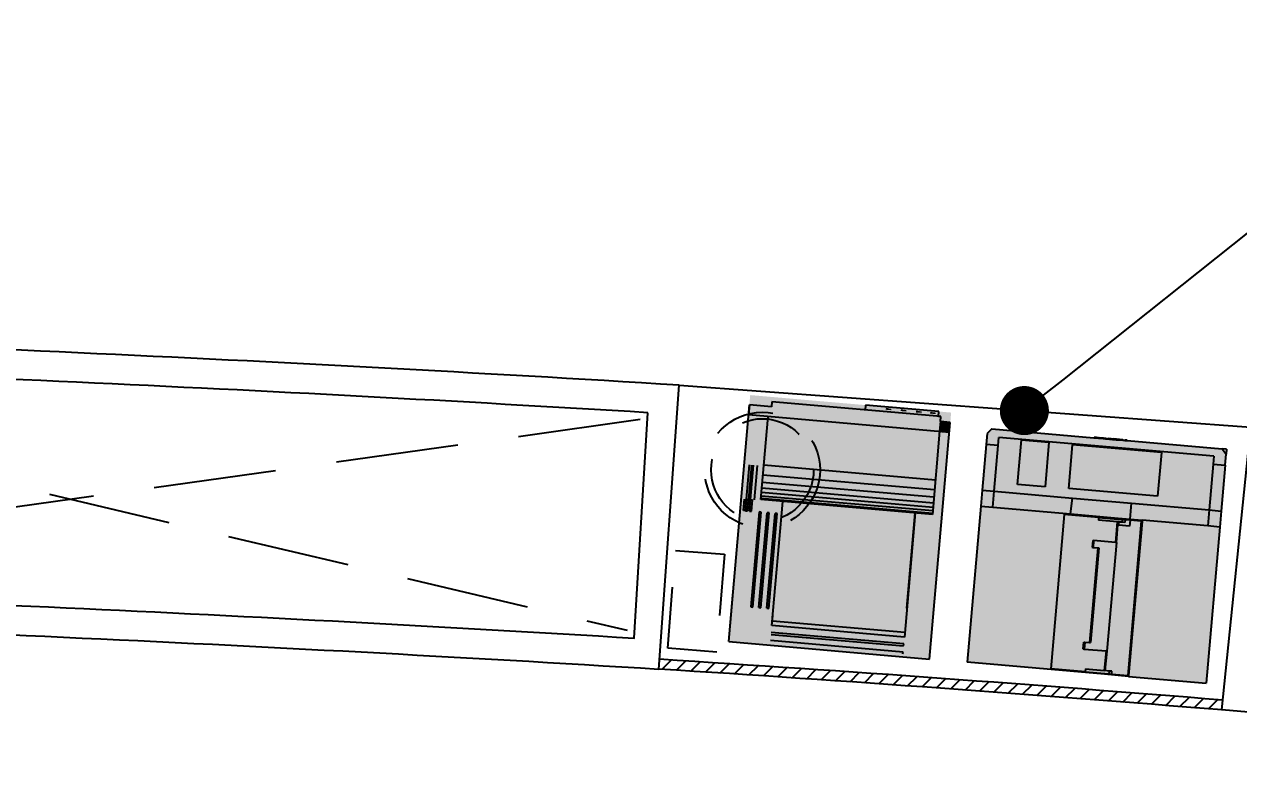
# Model space of a CAD drawing. Extents: x -1.7 to 87, y -33.6 to 19.
# Drawn here: x 18.7 to 21.175, y 6.374 to 7.875 of the extents above; entities that cross this region are included whole.
import ezdxf
from ezdxf import colors
from ezdxf.entities.mleader import LeaderData, LeaderLine
from ezdxf.math import Vec2, Vec3

# ---------------------------------------------------------------- set-up
doc = ezdxf.new("R2010")
doc.units = 0
doc.linetypes.add('HIDDEN', pattern=[0.375, 0.25, -0.125])
for name, color, linetype in [('AR-ARMÁRIOS', 2, 'Continuous'), ('AR-EQP', 1, 'Continuous'), ('AR-HTC', 254, 'Continuous'), ('AR-HTC-MOB', 253, 'Continuous'), ('AR-MOB', 2, 'Continuous'), ('AR-PRJ', 1, 'HIDDEN'), ('AR-SMB', 1, 'Continuous')]:
    doc.layers.add(name, color=color, linetype=linetype)

# ---------------------------------------------------------------- blocks, each defined once
blk = doc.blocks.new('IMPRESSORA tp')
at = {"layer": 'AR-HTC-MOB'}
h = blk.add_hatch(color=254, dxfattribs=at)
h.dxf.hatch_style = 1
h.paths.add_polyline_path([(32.7906, -85.2928), (32.7805, -85.2837), (32.3124, -85.2837), (32.3124, -85.7727), (32.7906, -85.7727)])
at = {"layer": 'AR-EQP'}
for p, q in [((32.3124, -85.5649), (32.3124, -85.2837)), ((32.6317, -85.2837), (32.3124, -85.2837)), ((32.6644, -85.2837), (32.6317, -85.2837)), ((32.6317, -85.2837), (32.6317, -85.3081)), ((32.7579, -85.2837), (32.6644, -85.2837)), ((32.6644, -85.2837), (32.6644, -85.3081)), ((32.7579, -85.3081), (32.7579, -85.2837)), ((32.7805, -85.2837), (32.7579, -85.2837)), ((32.7906, -85.2928), (32.7805, -85.2837)), ((32.7906, -85.2928), (32.7906, -85.5008)), ((32.6317, -85.3081), (32.6644, -85.3081)), ((32.6317, -85.3081), (32.6317, -85.4671)), ((32.6644, -85.3081), (32.6644, -85.4687)), ((32.6644, -85.3081), (32.7579, -85.3081)), ((32.7579, -85.3081), (32.7743, -85.3081)), ((32.7743, -85.7482), (32.7743, -85.3081)), ((32.6821, -85.3547), (32.7734, -85.3547)), ((32.6821, -85.4108), (32.6821, -85.3547)), ((32.7734, -85.3547), (32.7734, -85.4108)), ((32.7734, -85.4108), (32.6821, -85.4108)), ((32.3141, -85.5249), (32.3141, -85.4548)), ((32.6294, -85.4548), (32.3141, -85.4548)), ((32.6294, -85.5249), (32.6294, -85.4548)), ((32.6317, -85.4671), (32.6644, -85.4687)), ((32.6317, -85.4671), (32.6317, -85.5649)), ((32.6644, -85.4687), (32.6644, -85.5893)), ((32.6833, -85.459), (32.7724, -85.459)), ((32.6833, -85.6408), (32.6833, -85.459)), ((32.7724, -85.6408), (32.7724, -85.459)), ((32.7906, -85.5008), (32.7914, -85.5008)), ((32.7906, -85.5008), (32.7906, -85.502)), ((32.7906, -85.502), (32.7914, -85.502)), ((32.7906, -85.502), (32.7906, -85.5054)), ((32.7914, -85.5008), (32.7914, -85.502)), ((32.7914, -85.5054), (32.7914, -85.502)), ((32.3198, -85.5249), (32.3141, -85.5249)), ((32.3141, -85.5249), (32.3141, -85.5649)), ((32.3198, -85.5249), (32.3198, -85.5636)), ((32.36, -85.517), (32.36, -85.5188)), ((32.36, -85.517), (32.3741, -85.517)), ((32.3741, -85.5188), (32.36, -85.5188)), ((32.36, -85.5188), (32.36, -85.5636)), ((32.3741, -85.517), (32.3741, -85.5188)), ((32.3741, -85.5188), (32.3741, -85.5287)), ((32.582, -85.517), (32.568, -85.517)), ((32.568, -85.517), (32.568, -85.5188)), ((32.582, -85.5188), (32.568, -85.5188)), ((32.568, -85.5188), (32.568, -85.5287)), ((32.582, -85.517), (32.582, -85.5188)), ((32.582, -85.5636), (32.582, -85.5188)), ((32.6294, -85.5249), (32.624, -85.5249)), ((32.624, -85.5636), (32.624, -85.5249)), ((32.6294, -85.5249), (32.6294, -85.5649)), ((32.7906, -85.5054), (32.7914, -85.5054)), ((32.7906, -85.5054), (32.7906, -85.5068)), ((32.7906, -85.5068), (32.7914, -85.5068)), ((32.7906, -85.5068), (32.7906, -85.5107)), ((32.7906, -85.5107), (32.7914, -85.5107)), ((32.7906, -85.5107), (32.7906, -85.5108)), ((32.7906, -85.5108), (32.7914, -85.5108)), ((32.7906, -85.5108), (32.7906, -85.5128)), ((32.7906, -85.5128), (32.7914, -85.5128)), ((32.7906, -85.5128), (32.7906, -85.5129)), ((32.7906, -85.5129), (32.7914, -85.5129)), ((32.7906, -85.5129), (32.7906, -85.5199)), ((32.7906, -85.5199), (32.7914, -85.5199)), ((32.7906, -85.5199), (32.7906, -85.5208)), ((32.7906, -85.5208), (32.7914, -85.5208)), ((32.7906, -85.5208), (32.7906, -85.5247)), ((32.7906, -85.5247), (32.7914, -85.5247)), ((32.7906, -85.5247), (32.7906, -85.5249)), ((32.7906, -85.5249), (32.7914, -85.5249)), ((32.7906, -85.5249), (32.7906, -85.5255)), ((32.7914, -85.5255), (32.7906, -85.5255)), ((32.7906, -85.5255), (32.7906, -85.5271)), ((32.7906, -85.5271), (32.7914, -85.5271)), ((32.7906, -85.5271), (32.7906, -85.5293)), ((32.7914, -85.5068), (32.7914, -85.5054)), ((32.7914, -85.5107), (32.7914, -85.5068)), ((32.7914, -85.5108), (32.7914, -85.5128)), ((32.7914, -85.5128), (32.7914, -85.5129)), ((32.7914, -85.5199), (32.7914, -85.5129)), ((32.7914, -85.5199), (32.7914, -85.5208)), ((32.7914, -85.5247), (32.7914, -85.5208)), ((32.7914, -85.5249), (32.7914, -85.5247)), ((32.7914, -85.5255), (32.7914, -85.5249)), ((32.7914, -85.5255), (32.7914, -85.5271)), ((32.7914, -85.5271), (32.7914, -85.5293)), ((32.3741, -85.5287), (32.3741, -85.5305)), ((32.568, -85.5287), (32.3741, -85.5287)), ((32.568, -85.5305), (32.3741, -85.5305)), ((32.568, -85.5287), (32.568, -85.5305)), ((32.7906, -85.5293), (32.7914, -85.5293)), ((32.7906, -85.5293), (32.7906, -85.5304)), ((32.7906, -85.5304), (32.7914, -85.5304)), ((32.7906, -85.5304), (32.7906, -85.533)), ((32.7906, -85.533), (32.7914, -85.533)), ((32.7906, -85.533), (32.7906, -85.5363)), ((32.7906, -85.5363), (32.7914, -85.5363)), ((32.7906, -85.5363), (32.7906, -85.5396)), ((32.7906, -85.5396), (32.7914, -85.5396)), ((32.7906, -85.5396), (32.7906, -85.5422)), ((32.7906, -85.5422), (32.7914, -85.5422)), ((32.7906, -85.5422), (32.7906, -85.5426)), ((32.7906, -85.5426), (32.7914, -85.5426)), ((32.7906, -85.5426), (32.7906, -85.5428)), ((32.7906, -85.5428), (32.7914, -85.5428)), ((32.7906, -85.5428), (32.7906, -85.546)), ((32.7906, -85.546), (32.7914, -85.546)), ((32.7906, -85.546), (32.7906, -85.5471)), ((32.7906, -85.5471), (32.7914, -85.5471)), ((32.7906, -85.5471), (32.7906, -85.5479)), ((32.7906, -85.5479), (32.7914, -85.5479)), ((32.7906, -85.5479), (32.7906, -85.5521)), ((32.7906, -85.5521), (32.7914, -85.5521)), ((32.7906, -85.5521), (32.7906, -85.5523)), ((32.7914, -85.533), (32.7914, -85.5304)), ((32.7914, -85.5363), (32.7914, -85.533)), ((32.7914, -85.5363), (32.7914, -85.5396)), ((32.7914, -85.5422), (32.7914, -85.5396)), ((32.7914, -85.5428), (32.7914, -85.5426)), ((32.7914, -85.546), (32.7914, -85.5428)), ((32.7914, -85.5471), (32.7914, -85.546)), ((32.7914, -85.5479), (32.7914, -85.5471)), ((32.7914, -85.5521), (32.7914, -85.5479)), ((32.7914, -85.5523), (32.7914, -85.5521)), ((32.3141, -85.5649), (32.3124, -85.5649)), ((32.3124, -85.6138), (32.3124, -85.5649)), ((32.3141, -85.5649), (32.3141, -85.5732)), ((32.3141, -85.5732), (32.3141, -85.5791)), ((32.3198, -85.5732), (32.3141, -85.5732)), ((32.36, -85.5636), (32.3198, -85.5636)), ((32.3198, -85.5649), (32.3198, -85.5636)), ((32.36, -85.5649), (32.3198, -85.5649)), ((32.3198, -85.5732), (32.3198, -85.5649)), ((32.3198, -85.5791), (32.3198, -85.5732)), ((32.36, -85.5636), (32.36, -85.5649)), ((32.36, -85.5649), (32.36, -85.5655)), ((32.582, -85.5655), (32.36, -85.5655)), ((32.624, -85.5636), (32.582, -85.5636)), ((32.582, -85.5636), (32.582, -85.5649)), ((32.582, -85.5649), (32.582, -85.5655)), ((32.6177, -85.5649), (32.582, -85.5649)), ((32.6177, -85.567), (32.6177, -85.5649)), ((32.624, -85.5649), (32.6177, -85.5649)), ((32.6177, -85.567), (32.624, -85.567)), ((32.6177, -85.5893), (32.6177, -85.567)), ((32.624, -85.5649), (32.624, -85.5636)), ((32.624, -85.567), (32.624, -85.5649)), ((32.624, -85.5732), (32.624, -85.567)), ((32.624, -85.5791), (32.624, -85.5732)), ((32.6294, -85.5732), (32.624, -85.5732)), ((32.6317, -85.5649), (32.6294, -85.5649)), ((32.6294, -85.5649), (32.6294, -85.5732)), ((32.6294, -85.5732), (32.6294, -85.5791)), ((32.6317, -85.5649), (32.6317, -85.5893)), ((32.7906, -85.5523), (32.7914, -85.5523)), ((32.7906, -85.5523), (32.7906, -85.5527)), ((32.7906, -85.5527), (32.7914, -85.5527)), ((32.7906, -85.5527), (32.7906, -85.553)), ((32.7906, -85.553), (32.7914, -85.553)), ((32.7906, -85.553), (32.7906, -85.5534)), ((32.7906, -85.5534), (32.7914, -85.5534)), ((32.7906, -85.5534), (32.7906, -85.5535)), ((32.7906, -85.5535), (32.7914, -85.5535)), ((32.7906, -85.5535), (32.7906, -85.5605)), ((32.7906, -85.5605), (32.7914, -85.5605)), ((32.7906, -85.5605), (32.7906, -85.5611)), ((32.7906, -85.5611), (32.7914, -85.5611)), ((32.7906, -85.5611), (32.7906, -85.5613)), ((32.7906, -85.5613), (32.7914, -85.5613)), ((32.7906, -85.5613), (32.7906, -85.5648)), ((32.7906, -85.5648), (32.7914, -85.5648)), ((32.7906, -85.5648), (32.7906, -85.569)), ((32.7906, -85.569), (32.7914, -85.569)), ((32.7906, -85.569), (32.7906, -85.7638)), ((32.7914, -85.553), (32.7914, -85.5527)), ((32.7914, -85.5534), (32.7914, -85.553)), ((32.7914, -85.5535), (32.7914, -85.5534)), ((32.7914, -85.5605), (32.7914, -85.5535)), ((32.7914, -85.5613), (32.7914, -85.5611)), ((32.7914, -85.5613), (32.7914, -85.5648)), ((32.7914, -85.569), (32.7914, -85.5648)), ((32.3141, -85.5791), (32.3198, -85.5791)), ((32.3141, -85.5791), (32.3141, -85.6119)), ((32.6294, -85.5893), (32.6177, -85.5893)), ((32.6294, -85.5791), (32.624, -85.5791)), ((32.6294, -85.5893), (32.6294, -85.5791)), ((32.6294, -85.6119), (32.6294, -85.5893)), ((32.6317, -85.5893), (32.6644, -85.5893)), ((32.6317, -85.5893), (32.6317, -85.6138)), ((32.6644, -85.5893), (32.6644, -85.7482)), ((32.3141, -85.6138), (32.3124, -85.6138)), ((32.3124, -85.6138), (32.3124, -85.7727)), ((32.6294, -85.6119), (32.3141, -85.6119)), ((32.3141, -85.6138), (32.3141, -85.6119)), ((32.6294, -85.6138), (32.3141, -85.6138)), ((32.6294, -85.6138), (32.6294, -85.6119)), ((32.6317, -85.6138), (32.6294, -85.6138)), ((32.6317, -85.7482), (32.6317, -85.6138)), ((32.7724, -85.6408), (32.6833, -85.6408)), ((32.6644, -85.7482), (32.6317, -85.7482)), ((32.6317, -85.7727), (32.6317, -85.7482)), ((32.7579, -85.7482), (32.6644, -85.7482)), ((32.6644, -85.7482), (32.6644, -85.7727)), ((32.7579, -85.7482), (32.7579, -85.7727)), ((32.7743, -85.7482), (32.7579, -85.7482)), ((32.6317, -85.7727), (32.3124, -85.7727)), ((32.6644, -85.7727), (32.6317, -85.7727)), ((32.7579, -85.7727), (32.6644, -85.7727)), ((32.7579, -85.7727), (32.7808, -85.7727)), ((32.7906, -85.7638), (32.7808, -85.7727)), ((32.7906, -85.7727), (32.7808, -85.7727)), ((32.7906, -85.7727), (32.7906, -85.7638))]:
    blk.add_line(p, q, dxfattribs=at)
blk = doc.blocks.new('ESTABILIZADOR')
at = {"color": 252, "linetype": 'HIDDEN', "ltscale": 0.5}
blk.add_lwpolyline([(22.1873, -57.71), (22.2873, -57.71), (22.2873, -57.91), (22.1873, -57.91), (22.1873, -57.71)], dxfattribs=at)
blk = doc.blocks.new('IMPRESSORA TP2')
at = {"layer": 'AR-HTC-MOB'}
h = blk.add_hatch(color=254, dxfattribs=at)
h.dxf.hatch_style = 1
h.paths.add_polyline_path([(22.0025, -57.0786), (21.5915, -57.0786), (21.5915, -57.5826), (22.0025, -57.5826)])
at = {"color": 1}
for p, q in [((21.9825, -57.0886), (21.6365, -57.0886)), ((21.6365, -57.0886), (21.6365, -57.0986)), ((21.9825, -57.0886), (21.6365, -57.0886)), ((21.6365, -57.0886), (21.6365, -57.0986)), ((21.9775, -57.0786), (21.8275, -57.0786)), ((21.8275, -57.0786), (21.8275, -57.0886)), ((21.9775, -57.0786), (21.8275, -57.0786)), ((21.8275, -57.0786), (21.8275, -57.0886)), ((21.871, -57.0813), (21.8709, -57.0844)), ((21.871, -57.0813), (21.8709, -57.0844)), ((21.9016, -57.0813), (21.9015, -57.0844)), ((21.9016, -57.0813), (21.9015, -57.0844)), ((21.9329, -57.0813), (21.9328, -57.0844)), ((21.9329, -57.0813), (21.9328, -57.0844)), ((21.9618, -57.0813), (21.9618, -57.0844)), ((21.9618, -57.0813), (21.9618, -57.0844)), ((21.9775, -57.0886), (21.9775, -57.0786)), ((21.9775, -57.0886), (21.9775, -57.0786)), ((21.9825, -57.0886), (21.9775, -57.0886)), ((21.9825, -57.0886), (21.9775, -57.0886)), ((21.9825, -57.0986), (21.9825, -57.0886)), ((21.9825, -57.0986), (21.9825, -57.0886)), ((21.5915, -57.5826), (21.5915, -57.0986)), ((21.6365, -57.0986), (21.5915, -57.0986)), ((21.5915, -57.0986), (21.5915, -57.1186)), ((21.5915, -57.5826), (21.5915, -57.0986)), ((21.6365, -57.0986), (21.5915, -57.0986)), ((21.5915, -57.0986), (21.5915, -57.1186)), ((22.0025, -57.0986), (21.9825, -57.0986)), ((21.9825, -57.0986), (21.9825, -57.0986)), ((21.9825, -57.0986), (21.9825, -57.1186)), ((22.0025, -57.0986), (21.9825, -57.0986)), ((21.9825, -57.0986), (21.9825, -57.0986)), ((21.9825, -57.0986), (21.9825, -57.1186)), ((22.0025, -57.5826), (22.0025, -57.0986)), ((22.0025, -57.5826), (22.0025, -57.0986)), ((21.5915, -57.1186), (22.0025, -57.1186)), ((21.5915, -57.1186), (22.0025, -57.1186)), ((21.6315, -57.2886), (21.6315, -57.1186)), ((21.6315, -57.2886), (21.6315, -57.1186)), ((21.9825, -57.1186), (21.9825, -57.2886)), ((22.0025, -57.1186), (21.9825, -57.1186)), ((21.9825, -57.1186), (21.9825, -57.2886)), ((22.0025, -57.1186), (21.9825, -57.1186)), ((21.6025, -57.2906), (21.6025, -57.2206)), ((21.6025, -57.2906), (21.6025, -57.2206)), ((21.6065, -57.2206), (21.6065, -57.2906)), ((21.6065, -57.2206), (21.6065, -57.2906)), ((21.6105, -57.2906), (21.6105, -57.2206)), ((21.6105, -57.2906), (21.6105, -57.2206)), ((21.6185, -57.2906), (21.6185, -57.2206)), ((21.6185, -57.2906), (21.6185, -57.2206)), ((21.9825, -57.2186), (21.6315, -57.2186)), ((21.9825, -57.2186), (21.6315, -57.2186)), ((21.9825, -57.2386), (21.6315, -57.2386)), ((21.9825, -57.2386), (21.6315, -57.2386)), ((21.9825, -57.2536), (21.6315, -57.2536)), ((21.9825, -57.2536), (21.6315, -57.2536)), ((21.9825, -57.2656), (21.6315, -57.2656)), ((21.9825, -57.2656), (21.6315, -57.2656)), ((21.9825, -57.2746), (21.6315, -57.2746)), ((21.9825, -57.2746), (21.6315, -57.2746)), ((21.9825, -57.2816), (21.6315, -57.2816)), ((21.9825, -57.2816), (21.6315, -57.2816)), ((21.9825, -57.2866), (21.6315, -57.2866)), ((21.9825, -57.2866), (21.6315, -57.2866)), ((21.9825, -57.2886), (21.6315, -57.2886)), ((21.6315, -57.2886), (21.6315, -57.2886)), ((21.9825, -57.2886), (21.6315, -57.2886)), ((21.6315, -57.2886), (21.6315, -57.2886)), ((21.6765, -57.5426), (21.6765, -57.2886)), ((21.6765, -57.5426), (21.6765, -57.2886)), ((21.9475, -57.4837), (21.9475, -57.2886)), ((21.9475, -57.2886), (21.9475, -57.5426)), ((21.9475, -57.4837), (21.9475, -57.2886)), ((21.9475, -57.2886), (21.9475, -57.5426)), ((21.5985, -57.3143), (21.5985, -57.2906)), ((21.5985, -57.3143), (21.5985, -57.2906)), ((21.6025, -57.3143), (21.5985, -57.3143)), ((21.6025, -57.3143), (21.5985, -57.3143)), ((21.6025, -57.2906), (21.6065, -57.2906)), ((21.6025, -57.3143), (21.6025, -57.2906)), ((21.6025, -57.2906), (21.6065, -57.2906)), ((21.6025, -57.3143), (21.6025, -57.2906)), ((21.6025, -57.3143), (21.6065, -57.3143)), ((21.6025, -57.3143), (21.6065, -57.3143)), ((21.6065, -57.3143), (21.6065, -57.2906)), ((21.6065, -57.3143), (21.6065, -57.2906)), ((21.6105, -57.2906), (21.6145, -57.2906)), ((21.6105, -57.3143), (21.6105, -57.2906)), ((21.6105, -57.2906), (21.6145, -57.2906)), ((21.6105, -57.3143), (21.6105, -57.2906)), ((21.6105, -57.3143), (21.6145, -57.3143)), ((21.6105, -57.3143), (21.6145, -57.3143)), ((21.6145, -57.3143), (21.6145, -57.2906)), ((21.6145, -57.3143), (21.6145, -57.2906)), ((21.6344, -57.3143), (21.6304, -57.3143)), ((21.6304, -57.3143), (21.6304, -57.5083)), ((21.6344, -57.3143), (21.6304, -57.3143)), ((21.6304, -57.3143), (21.6304, -57.5083)), ((21.6344, -57.5083), (21.6344, -57.3143)), ((21.6344, -57.5083), (21.6344, -57.3143)), ((21.6509, -57.3143), (21.6469, -57.3143)), ((21.6469, -57.5083), (21.6469, -57.3143)), ((21.6509, -57.3143), (21.6469, -57.3143)), ((21.6469, -57.5083), (21.6469, -57.3143)), ((21.6509, -57.5083), (21.6509, -57.3143)), ((21.6509, -57.5083), (21.6509, -57.3143)), ((21.6669, -57.3143), (21.6629, -57.3143)), ((21.6629, -57.5083), (21.6629, -57.3143)), ((21.6669, -57.3143), (21.6629, -57.3143)), ((21.6629, -57.5083), (21.6629, -57.3143)), ((21.6669, -57.5083), (21.6669, -57.3143)), ((21.6669, -57.5083), (21.6669, -57.3143)), ((21.5915, -57.5826), (21.5915, -57.4876)), ((21.5915, -57.5826), (21.5915, -57.4876)), ((21.6304, -57.5083), (21.6344, -57.5083)), ((21.6304, -57.5083), (21.6344, -57.5083)), ((21.6469, -57.5083), (21.6509, -57.5083)), ((21.6469, -57.5083), (21.6509, -57.5083)), ((21.6629, -57.5083), (21.6669, -57.5083)), ((21.6629, -57.5083), (21.6669, -57.5083)), ((21.6765, -57.5426), (21.6765, -57.5226)), ((21.6765, -57.5426), (21.6765, -57.5226)), ((21.6765, -57.5326), (21.9475, -57.5326)), ((21.6765, -57.5326), (21.9475, -57.5326)), ((21.9473, -57.5566), (21.6763, -57.5566)), ((21.9473, -57.5566), (21.6763, -57.5566)), ((21.6763, -57.5606), (21.9473, -57.5606)), ((21.6763, -57.5606), (21.9473, -57.5606)), ((21.9475, -57.5426), (21.6765, -57.5426)), ((21.9475, -57.5426), (21.6765, -57.5426)), ((21.9473, -57.5606), (21.9473, -57.5566)), ((21.9473, -57.5606), (21.9473, -57.5566)), ((21.5915, -57.5826), (22.0025, -57.5826)), ((21.9473, -57.5731), (21.6763, -57.5731)), ((21.9473, -57.5731), (21.6763, -57.5731)), ((21.9473, -57.5771), (21.9473, -57.5731)), ((21.9473, -57.5771), (21.9473, -57.5731))]:
    blk.add_line(p, q, dxfattribs=at)
for points in [[(21.8806, -57.0844), (21.8806, -57.0813), (21.8709, -57.0844), (21.871, -57.0813)], [(21.8806, -57.0844), (21.8806, -57.0813), (21.8709, -57.0844), (21.871, -57.0813)], [(21.9112, -57.0844), (21.9112, -57.0813), (21.9015, -57.0844), (21.9016, -57.0813)], [(21.9112, -57.0844), (21.9112, -57.0813), (21.9015, -57.0844), (21.9016, -57.0813)], [(21.9425, -57.0844), (21.9425, -57.0813), (21.9328, -57.0844), (21.9329, -57.0813)], [(21.9425, -57.0844), (21.9425, -57.0813), (21.9328, -57.0844), (21.9329, -57.0813)], [(21.9714, -57.0844), (21.9714, -57.0813), (21.9618, -57.0844), (21.9618, -57.0813)], [(21.9714, -57.0844), (21.9714, -57.0813), (21.9618, -57.0844), (21.9618, -57.0813)], [(22.0025, -57.1186), (22.0025, -57.0986), (21.9825, -57.1186), (21.9825, -57.0986)], [(22.0025, -57.1186), (22.0025, -57.0986), (21.9825, -57.1186), (21.9825, -57.0986)], [(21.6025, -57.2206), (21.6025, -57.2906), (21.5985, -57.2206), (21.5985, -57.2906)], [(21.6025, -57.2206), (21.6025, -57.2906), (21.5985, -57.2206), (21.5985, -57.2906)], [(21.6105, -57.2206), (21.6105, -57.2906), (21.6065, -57.2206), (21.6065, -57.2906)], [(21.6105, -57.2206), (21.6105, -57.2906), (21.6065, -57.2206), (21.6065, -57.2906)], [(21.6185, -57.2206), (21.6185, -57.2906), (21.6145, -57.2206), (21.6145, -57.2906)], [(21.6185, -57.2206), (21.6185, -57.2906), (21.6145, -57.2206), (21.6145, -57.2906)], [(21.6763, -57.5566), (21.9473, -57.5566), (21.6763, -57.5606), (21.9473, -57.5606)], [(21.6763, -57.5566), (21.9473, -57.5566), (21.6763, -57.5606), (21.9473, -57.5606)], [(21.6763, -57.5731), (21.9473, -57.5731), (21.6763, -57.5771), (21.9473, -57.5771)], [(21.6763, -57.5731), (21.9473, -57.5731), (21.6763, -57.5771), (21.9473, -57.5771)]]:
    blk.add_solid(points, dxfattribs=at)
blk = doc.blocks.new('LIXEIRA')
at = {"color": 252, "linetype": 'HIDDEN', "ltscale": 0.5}
for radius in [0.1175, 0.1044]:
    blk.add_circle((33.3481, -85.6365), radius, dxfattribs=at)
blk = doc.blocks.new('_Dot')
at = {"color": 0, "linetype": 'ByBlock', "lineweight": -2}
blk.add_line((-0.5, 0), (-1, 0), dxfattribs=at)
at = {"color": 0, "linetype": 'ByBlock', "const_width": 0.5}
blk.add_lwpolyline([(-0.25, 0, 1), (0.25, 0, 1)], format="xyb", close=True, dxfattribs=at)

msp = doc.modelspace()

# ---------------------------------------------------------------- hatches: boundary and pattern name
at = {"layer": 'AR-HTC'}
h = msp.add_hatch(dxfattribs=at)
h.set_pattern_fill('ANSI31', color=1, scale=0.007)
h.set_pattern_definition([(45, (0, 66.238533), (-0.015715448, 0.015715448), [])])
h.paths.add_polyline_path([(19.9946, 6.5809), (19.9932, 6.561, -0.000165), (20.0336, 6.5584), (20.0336, 6.5585), (20.0336, 6.5585), (20.0336, 6.5584, -0.004519), (21.1401, 6.4777), (21.1421, 6.4976, 0.004685)])

# ---------------------------------------------------------------- linework, layer by layer
at = {"layer": 'AR-ARMÁRIOS', "color": 1}
msp.add_line((20.0343, 7.1393), (21.1992, 7.0538), dxfattribs=at)
at = {"layer": 'AR-ARMÁRIOS'}
msp.add_lwpolyline([(20.0343, 7.1395, 0.007669), (17.5833, 7.2524), (17.5655, 6.6726, -0.007647), (19.9932, 6.561)], format="xyb", close=True, dxfattribs=at)
at = {"layer": 'AR-ARMÁRIOS', "color": 1}
msp.add_lwpolyline([(19.9707, 7.0833, 0.007293), (17.6414, 7.1905), (17.6273, 6.7308, -0.007291), (19.9425, 6.6241)], format="xyb", close=True, dxfattribs=at)
at = {"layer": 'AR-ARMÁRIOS'}
msp.add_lwpolyline([(21.1992, 7.0538), (22.3803, 6.9517), (22.3266, 6.3743), (21.1401, 6.4777), (21.1992, 7.0538)], dxfattribs=at)
for radius in [61.3734, 61.3934]:
    msp.add_arc((16.1257, -54.6905), radius, 85.31354, 86.387067, dxfattribs=at)
at = {"layer": 'AR-PRJ', "color": 1}
for p, q in [((17.656, 7.1751), (19.9284, 6.64)), ((19.9548, 7.0692), (17.6428, 6.7453))]:
    msp.add_line(p, q, dxfattribs=at)

# ---------------------------------------------------------------- block references
at = {"layer": 'AR-EQP', "color": 10, "rotation": 355.0207982423278}
msp.add_blockref('IMPRESSORA TP2', (3.6232, 65.8565), dxfattribs=at)
at = {"layer": 'AR-EQP', "rotation": 85.02079824232189}
msp.add_blockref('IMPRESSORA tp', (-67.1451, -18.2135), dxfattribs=at)
at = {"layer": 'AR-EQP', "color": 6, "rotation": 355.4817659883681}
msp.add_blockref('ESTABILIZADOR', (2.4547, 66.0813), dxfattribs=at)
at = {"layer": 'AR-MOB', "rotation": 359.1705681070575}
msp.add_blockref('LIXEIRA', (-11.9009, 93.077), dxfattribs=at)

# ---------------------------------------------------------------- leaders
at = {"layer": 'AR-SMB'}
ml = msp.add_multileader_mtext('Standard', dxfattribs=at)
ml.set_content('', color=256)
ml.set_leader_properties()
ml.set_arrow_properties(name='DOT')
ml.build(insert=Vec2(0, 0))
ml.multileader.update_dxf_attribs({"text_right_attachment_type": 6, "dogleg_length": 0.36, "arrow_head_size": 0.1})
ctx = ml.context
ctx.base_point, ctx.char_height, ctx.arrow_head_size, ctx.landing_gap_size, ctx.plane_origin = Vec3(23.8607, 7.7847), 0.18, 0.1, 0.09, Vec3(20.7378, 7.0877)
ctx.right_attachment = 6
notes = []
notes.append((ctx, [(0, (1, 1, 0), (21.6134, 7.7847), (1, 0), 2.2473, [(0, [(20.7378, 7.0877)], 0, [])])]))
ctx.mtext.insert, ctx.mtext.flow_direction = Vec3(23.9507, 7.8747), 5
for ctx, leaders in notes:
    for number, flags, end, landing, length, lines in leaders:
        leader = LeaderData()
        leader.index, (leader.has_last_leader_line, leader.has_dogleg_vector, leader.attachment_direction) = number, flags
        leader.last_leader_point, leader.dogleg_vector, leader.dogleg_length = Vec3(end), Vec3(landing), length
        for number, points, colour, breaks in lines:
            line = LeaderLine()
            line.index, line.vertices, line.color, line.breaks = number, Vec3.list(points), colors.encode_raw_color(colour), breaks
            leader.lines.append(line)
        ctx.leaders.append(leader)

doc.saveas('drawing.dxf')
